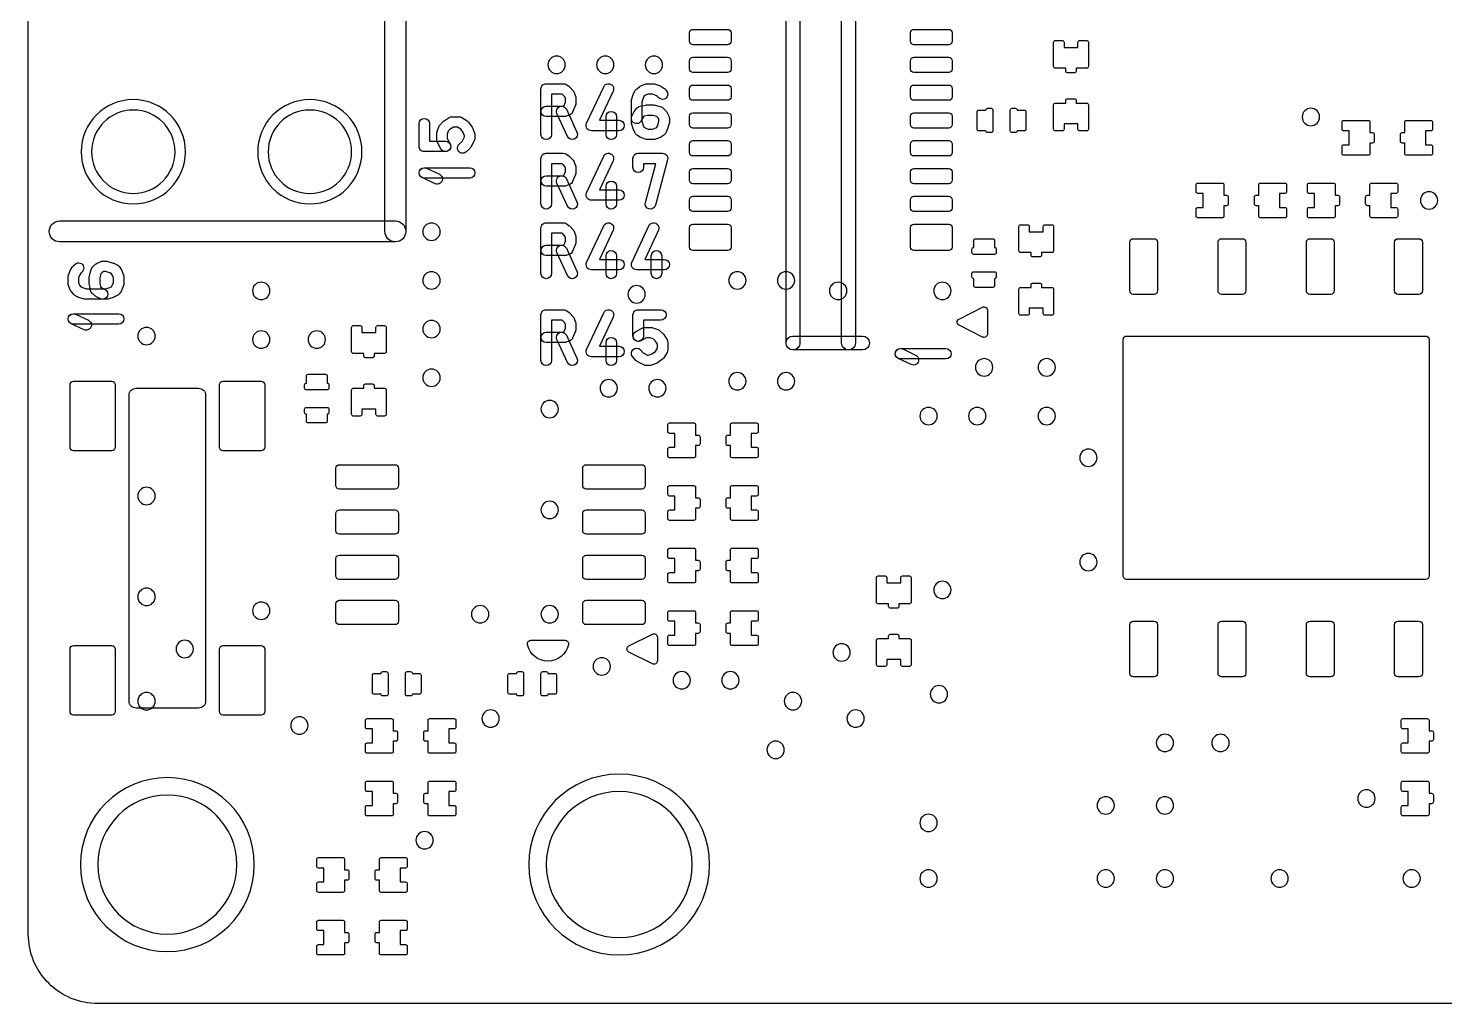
# Model space of a CAD drawing. Extents: x 0 to 45, y 0 to 50.
# Drawn here: x 0 to 20.38, y 0 to 14.03 of the extents above; entities that cross this region are included whole.
import ezdxf

# ---------------------------------------------------------------- set-up
doc = ezdxf.new("R2010")
doc.units = 0
for name, color, linetype in [('HOLE_1_6', 7, 'CONTINUOUS'), ('NC_Resist-A', 221, 'CONTINUOUS'), ('NC_Symbol-A', 140, 'CONTINUOUS'), ('OUTLINE', 7, 'CONTINUOUS')]:
    doc.layers.add(name, color=color, linetype=linetype)

msp = doc.modelspace()

# ---------------------------------------------------------------- linework, layer by layer
at = {"layer": 'HOLE_1_6'}
for points in [[(7.725, 13.5, 1), (7.475, 13.5, 1), (7.725, 13.5)], [(8.425, 13.5, 1), (8.175, 13.5, 1), (8.425, 13.5)], [(9.125, 13.5, 1), (8.875, 13.5, 1), (9.125, 13.5)], [(2.11, 12.25, 1), (0.91, 12.25, 1), (2.11, 12.25)], [(4.65, 12.25, 1), (3.45, 12.25, 1), (4.65, 12.25)], [(18.575, 12.75, 1), (18.325, 12.75, 1), (18.575, 12.75)], [(20.275, 11.55, 1), (20.025, 11.55, 1), (20.275, 11.55)], [(5.925, 11.1, 1), (5.675, 11.1, 1), (5.925, 11.1)], [(5.925, 10.4, 1), (5.675, 10.4, 1), (5.925, 10.4)], [(10.325, 10.4, 1), (10.075, 10.4, 1), (10.325, 10.4)], [(11.025, 10.4, 1), (10.775, 10.4, 1), (11.025, 10.4)], [(3.475, 10.25, 1), (3.225, 10.25, 1), (3.475, 10.25)], [(8.875, 10.2, 1), (8.625, 10.2, 1), (8.875, 10.2)], [(11.775, 10.25, 1), (11.525, 10.25, 1), (11.775, 10.25)], [(13.275, 10.25, 1), (13.025, 10.25, 1), (13.275, 10.25)], [(5.925, 9.7, 1), (5.675, 9.7, 1), (5.925, 9.7)], [(1.825, 9.6, 1), (1.575, 9.6, 1), (1.825, 9.6)], [(3.475, 9.55, 1), (3.225, 9.55, 1), (3.475, 9.55)], [(4.275, 9.55, 1), (4.025, 9.55, 1), (4.275, 9.55)], [(13.875, 9.15, 1), (13.625, 9.15, 1), (13.875, 9.15)], [(14.775, 9.15, 1), (14.525, 9.15, 1), (14.775, 9.15)], [(5.925, 9, 1), (5.675, 9, 1), (5.925, 9)], [(8.475, 8.85, 1), (8.225, 8.85, 1), (8.475, 8.85)], [(9.175, 8.85, 1), (8.925, 8.85, 1), (9.175, 8.85)], [(10.325, 8.95, 1), (10.075, 8.95, 1), (10.325, 8.95)], [(11.025, 8.95, 1), (10.775, 8.95, 1), (11.025, 8.95)], [(7.625, 8.55, 1), (7.375, 8.55, 1), (7.625, 8.55)], [(13.075, 8.45, 1), (12.825, 8.45, 1), (13.075, 8.45)], [(13.775, 8.45, 1), (13.525, 8.45, 1), (13.775, 8.45)], [(14.775, 8.45, 1), (14.525, 8.45, 1), (14.775, 8.45)], [(15.375, 7.85, 1), (15.125, 7.85, 1), (15.375, 7.85)], [(1.825, 7.3, 1), (1.575, 7.3, 1), (1.825, 7.3)], [(7.625, 7.1, 1), (7.375, 7.1, 1), (7.625, 7.1)], [(15.375, 6.35, 1), (15.125, 6.35, 1), (15.375, 6.35)], [(1.825, 5.85, 1), (1.575, 5.85, 1), (1.825, 5.85)], [(13.275, 5.95, 1), (13.025, 5.95, 1), (13.275, 5.95)], [(3.475, 5.65, 1), (3.225, 5.65, 1), (3.475, 5.65)], [(6.625, 5.6, 1), (6.375, 5.6, 1), (6.625, 5.6)], [(7.625, 5.6, 1), (7.375, 5.6, 1), (7.625, 5.6)], [(2.375, 5.1, 1), (2.125, 5.1, 1), (2.375, 5.1)], [(11.825, 5.05, 1), (11.575, 5.05, 1), (11.825, 5.05)], [(8.375, 4.85, 1), (8.125, 4.85, 1), (8.375, 4.85)], [(9.525, 4.65, 1), (9.275, 4.65, 1), (9.525, 4.65)], [(10.225, 4.65, 1), (9.975, 4.65, 1), (10.225, 4.65)], [(13.225, 4.45, 1), (12.975, 4.45, 1), (13.225, 4.45)], [(1.825, 4.35, 1), (1.575, 4.35, 1), (1.825, 4.35)], [(11.125, 4.35, 1), (10.875, 4.35, 1), (11.125, 4.35)], [(4.025, 4, 1), (3.775, 4, 1), (4.025, 4)], [(6.775, 4.1, 1), (6.525, 4.1, 1), (6.775, 4.1)], [(12.025, 4.1, 1), (11.775, 4.1, 1), (12.025, 4.1)], [(16.475, 3.75, 1), (16.225, 3.75, 1), (16.475, 3.75)], [(17.275, 3.75, 1), (17.025, 3.75, 1), (17.275, 3.75)], [(10.875, 3.65, 1), (10.625, 3.65, 1), (10.875, 3.65)], [(19.375, 2.95, 1), (19.125, 2.95, 1), (19.375, 2.95)], [(3, 2, 1), (1, 2, 1), (3, 2)], [(9.55, 2, 1), (7.45, 2, 1), (9.55, 2)], [(15.625, 2.85, 1), (15.375, 2.85, 1), (15.625, 2.85)], [(16.475, 2.85, 1), (16.225, 2.85, 1), (16.475, 2.85)], [(13.075, 2.6, 1), (12.825, 2.6, 1), (13.075, 2.6)], [(5.825, 2.35, 1), (5.575, 2.35, 1), (5.825, 2.35)], [(13.075, 1.8, 1), (12.825, 1.8, 1), (13.075, 1.8)], [(15.625, 1.8, 1), (15.375, 1.8, 1), (15.625, 1.8)], [(16.475, 1.8, 1), (16.225, 1.8, 1), (16.475, 1.8)], [(18.125, 1.8, 1), (17.875, 1.8, 1), (18.125, 1.8)], [(20.025, 1.8, 1), (19.775, 1.8, 1), (20.025, 1.8)]]:
    msp.add_lwpolyline(points, format="xyb", close=True, dxfattribs=at)
at = {"layer": 'NC_Resist-A'}
for points in [[(10.06, 14.01, -0.414214), (10.11, 13.96), (10.11, 13.84, -0.414214), (10.06, 13.79), (9.56, 13.79, -0.414214), (9.51, 13.84), (9.51, 13.96, -0.414214), (9.56, 14.01)], [(12.74, 13.79, -0.414214), (12.69, 13.84), (12.69, 13.96, -0.414214), (12.74, 14.01), (13.24, 14.01, -0.414214), (13.29, 13.96), (13.29, 13.84, -0.414214), (13.24, 13.79)], [(14.875, 13.85, -0.414214), (14.9, 13.825), (14.9, 13.75), (15.1, 13.75), (15.1, 13.825, -0.414214), (15.125, 13.85), (15.225, 13.85, -0.414214), (15.25, 13.825), (15.25, 13.475, -0.414214), (15.225, 13.45), (15.075, 13.45), (15.075, 13.4125, -0.414214), (15.05, 13.3875), (14.95, 13.3875, -0.414214), (14.925, 13.4125), (14.925, 13.45), (14.775, 13.45, -0.414214), (14.75, 13.475), (14.75, 13.825, -0.414214), (14.775, 13.85)], [(10.06, 13.61, -0.414214), (10.11, 13.56), (10.11, 13.44, -0.414214), (10.06, 13.39), (9.56, 13.39, -0.414214), (9.51, 13.44), (9.51, 13.56, -0.414214), (9.56, 13.61)], [(12.74, 13.39, -0.414214), (12.69, 13.44), (12.69, 13.56, -0.414214), (12.74, 13.61), (13.24, 13.61, -0.414214), (13.29, 13.56), (13.29, 13.44, -0.414214), (13.24, 13.39)], [(10.06, 13.21, -0.414214), (10.11, 13.16), (10.11, 13.04, -0.414214), (10.06, 12.99), (9.56, 12.99, -0.414214), (9.51, 13.04), (9.51, 13.16, -0.414214), (9.56, 13.21)], [(12.74, 12.99, -0.414214), (12.69, 13.04), (12.69, 13.16, -0.414214), (12.74, 13.21), (13.24, 13.21, -0.414214), (13.29, 13.16), (13.29, 13.04, -0.414214), (13.24, 12.99)], [(2.26, 12.25, 1), (0.76, 12.25, 1), (2.26, 12.25)], [(4.8, 12.25, 1), (3.3, 12.25, 1), (4.8, 12.25)], [(13.875, 12.55, -0.414214), (13.85, 12.525), (13.8, 12.525, -0.414214), (13.775, 12.55), (13.775, 12.55), (13.675, 12.55, -0.414214), (13.65, 12.575), (13.65, 12.825, -0.414214), (13.675, 12.85), (13.775, 12.85), (13.775, 12.85, -0.414214), (13.8, 12.875), (13.85, 12.875, -0.414214), (13.875, 12.85)], [(14.125, 12.85, -0.414214), (14.15, 12.875), (14.2, 12.875, -0.414214), (14.225, 12.85), (14.225, 12.85), (14.325, 12.85, -0.414214), (14.35, 12.825), (14.35, 12.575, -0.414214), (14.325, 12.55), (14.225, 12.55), (14.225, 12.55, -0.414214), (14.2, 12.525), (14.15, 12.525, -0.414214), (14.125, 12.55)], [(15.125, 12.55, -0.414214), (15.1, 12.575), (15.1, 12.65), (14.9, 12.65), (14.9, 12.575, -0.414214), (14.875, 12.55), (14.775, 12.55, -0.414214), (14.75, 12.575), (14.75, 12.925, -0.414214), (14.775, 12.95), (14.925, 12.95), (14.925, 12.9875, -0.414214), (14.95, 13.0125), (15.05, 13.0125, -0.414214), (15.075, 12.9875), (15.075, 12.95), (15.225, 12.95, -0.414214), (15.25, 12.925), (15.25, 12.575, -0.414214), (15.225, 12.55)], [(10.06, 12.81, -0.414214), (10.11, 12.76), (10.11, 12.64, -0.414214), (10.06, 12.59), (9.56, 12.59, -0.414214), (9.51, 12.64), (9.51, 12.76, -0.414214), (9.56, 12.81)], [(12.74, 12.59, -0.414214), (12.69, 12.64), (12.69, 12.76, -0.414214), (12.74, 12.81), (13.24, 12.81, -0.414214), (13.29, 12.76), (13.29, 12.64, -0.414214), (13.24, 12.59)], [(18.9, 12.325, -0.414214), (18.925, 12.35), (19, 12.35), (19, 12.55), (18.925, 12.55, -0.414214), (18.9, 12.575), (18.9, 12.675, -0.414214), (18.925, 12.7), (19.275, 12.7, -0.414214), (19.3, 12.675), (19.3, 12.525), (19.3375, 12.525, -0.414214), (19.3625, 12.5), (19.3625, 12.4, -0.414214), (19.3375, 12.375), (19.3, 12.375), (19.3, 12.225, -0.414214), (19.275, 12.2), (18.925, 12.2, -0.414214), (18.9, 12.225)], [(20.2, 12.575, -0.414214), (20.175, 12.55), (20.1, 12.55), (20.1, 12.35), (20.175, 12.35, -0.414214), (20.2, 12.325), (20.2, 12.225, -0.414214), (20.175, 12.2), (19.825, 12.2, -0.414214), (19.8, 12.225), (19.8, 12.375), (19.7625, 12.375, -0.414214), (19.7375, 12.4), (19.7375, 12.5, -0.414214), (19.7625, 12.525), (19.8, 12.525), (19.8, 12.675, -0.414214), (19.825, 12.7), (20.175, 12.7, -0.414214), (20.2, 12.675)], [(10.06, 12.41, -0.414214), (10.11, 12.36), (10.11, 12.24, -0.414214), (10.06, 12.19), (9.56, 12.19, -0.414214), (9.51, 12.24), (9.51, 12.36, -0.414214), (9.56, 12.41)], [(12.74, 12.19, -0.414214), (12.69, 12.24), (12.69, 12.36, -0.414214), (12.74, 12.41), (13.24, 12.41, -0.414214), (13.29, 12.36), (13.29, 12.24, -0.414214), (13.24, 12.19)], [(10.06, 12.01, -0.414214), (10.11, 11.96), (10.11, 11.84, -0.414214), (10.06, 11.79), (9.56, 11.79, -0.414214), (9.51, 11.84), (9.51, 11.96, -0.414214), (9.56, 12.01)], [(12.74, 11.79, -0.414214), (12.69, 11.84), (12.69, 11.96, -0.414214), (12.74, 12.01), (13.24, 12.01, -0.414214), (13.29, 11.96), (13.29, 11.84, -0.414214), (13.24, 11.79)], [(16.8, 11.425, -0.414214), (16.825, 11.45), (16.9, 11.45), (16.9, 11.65), (16.825, 11.65, -0.414214), (16.8, 11.675), (16.8, 11.775, -0.414214), (16.825, 11.8), (17.175, 11.8, -0.414214), (17.2, 11.775), (17.2, 11.625), (17.2375, 11.625, -0.414214), (17.2625, 11.6), (17.2625, 11.5, -0.414214), (17.2375, 11.475), (17.2, 11.475), (17.2, 11.325, -0.414214), (17.175, 11.3), (16.825, 11.3, -0.414214), (16.8, 11.325)], [(18.1, 11.675, -0.414214), (18.075, 11.65), (18, 11.65), (18, 11.45), (18.075, 11.45, -0.414214), (18.1, 11.425), (18.1, 11.325, -0.414214), (18.075, 11.3), (17.725, 11.3, -0.414214), (17.7, 11.325), (17.7, 11.475), (17.6625, 11.475, -0.414214), (17.6375, 11.5), (17.6375, 11.6, -0.414214), (17.6625, 11.625), (17.7, 11.625), (17.7, 11.775, -0.414214), (17.725, 11.8), (18.075, 11.8, -0.414214), (18.1, 11.775)], [(18.4, 11.425, -0.414214), (18.425, 11.45), (18.5, 11.45), (18.5, 11.65), (18.425, 11.65, -0.414214), (18.4, 11.675), (18.4, 11.775, -0.414214), (18.425, 11.8), (18.775, 11.8, -0.414214), (18.8, 11.775), (18.8, 11.625), (18.8375, 11.625, -0.414214), (18.8625, 11.6), (18.8625, 11.5, -0.414214), (18.8375, 11.475), (18.8, 11.475), (18.8, 11.325, -0.414214), (18.775, 11.3), (18.425, 11.3, -0.414214), (18.4, 11.325)], [(19.7, 11.675, -0.414214), (19.675, 11.65), (19.6, 11.65), (19.6, 11.45), (19.675, 11.45, -0.414214), (19.7, 11.425), (19.7, 11.325, -0.414214), (19.675, 11.3), (19.325, 11.3, -0.414214), (19.3, 11.325), (19.3, 11.475), (19.2625, 11.475, -0.414214), (19.2375, 11.5), (19.2375, 11.6, -0.414214), (19.2625, 11.625), (19.3, 11.625), (19.3, 11.775, -0.414214), (19.325, 11.8), (19.675, 11.8, -0.414214), (19.7, 11.775)], [(10.06, 11.61, -0.414214), (10.11, 11.56), (10.11, 11.44, -0.414214), (10.06, 11.39), (9.56, 11.39, -0.414214), (9.51, 11.44), (9.51, 11.56, -0.414214), (9.56, 11.61)], [(12.74, 11.39, -0.414214), (12.69, 11.44), (12.69, 11.56, -0.414214), (12.74, 11.61), (13.24, 11.61, -0.414214), (13.29, 11.56), (13.29, 11.44, -0.414214), (13.24, 11.39)], [(10.06, 11.21, -0.414214), (10.11, 11.16), (10.11, 10.88, -0.414214), (10.06, 10.83), (9.56, 10.83, -0.414214), (9.51, 10.88), (9.51, 11.16, -0.414214), (9.56, 11.21)], [(12.74, 10.83, -0.414214), (12.69, 10.88), (12.69, 11.16, -0.414214), (12.74, 11.21), (13.24, 11.21, -0.414214), (13.29, 11.16), (13.29, 10.88, -0.414214), (13.24, 10.83)], [(14.375, 11.2, -0.414214), (14.4, 11.175), (14.4, 11.1), (14.6, 11.1), (14.6, 11.175, -0.414214), (14.625, 11.2), (14.725, 11.2, -0.414214), (14.75, 11.175), (14.75, 10.825, -0.414214), (14.725, 10.8), (14.575, 10.8), (14.575, 10.7625, -0.414214), (14.55, 10.7375), (14.45, 10.7375, -0.414214), (14.425, 10.7625), (14.425, 10.8), (14.275, 10.8, -0.414214), (14.25, 10.825), (14.25, 11.175, -0.414214), (14.275, 11.2)], [(13.6, 10.775, -0.414214), (13.575, 10.8), (13.575, 10.85, -0.414214), (13.6, 10.875), (13.6, 10.875), (13.6, 10.975, -0.414214), (13.625, 11), (13.875, 11, -0.414214), (13.9, 10.975), (13.9, 10.875), (13.9, 10.875, -0.414214), (13.925, 10.85), (13.925, 10.8, -0.414214), (13.9, 10.775)], [(16.245, 10.25, -0.414214), (16.195, 10.2), (15.895, 10.2, -0.414214), (15.845, 10.25), (15.845, 10.95, -0.414214), (15.895, 11), (16.195, 11, -0.414214), (16.245, 10.95)], [(17.515, 10.25, -0.414214), (17.465, 10.2), (17.165, 10.2, -0.414214), (17.115, 10.25), (17.115, 10.95, -0.414214), (17.165, 11), (17.465, 11, -0.414214), (17.515, 10.95)], [(18.785, 10.25, -0.414214), (18.735, 10.2), (18.435, 10.2, -0.414214), (18.385, 10.25), (18.385, 10.95, -0.414214), (18.435, 11), (18.735, 11, -0.414214), (18.785, 10.95)], [(20.055, 10.25, -0.414214), (20.005, 10.2), (19.705, 10.2, -0.414214), (19.655, 10.25), (19.655, 10.95, -0.414214), (19.705, 11), (20.005, 11, -0.414214), (20.055, 10.95)], [(13.9, 10.525, -0.414214), (13.925, 10.5), (13.925, 10.45, -0.414214), (13.9, 10.425), (13.9, 10.425), (13.9, 10.325, -0.414214), (13.875, 10.3), (13.625, 10.3, -0.414214), (13.6, 10.325), (13.6, 10.425), (13.6, 10.425, -0.414214), (13.575, 10.45), (13.575, 10.5, -0.414214), (13.6, 10.525)], [(14.625, 9.9, -0.414214), (14.6, 9.925), (14.6, 10), (14.4, 10), (14.4, 9.925, -0.414214), (14.375, 9.9), (14.275, 9.9, -0.414214), (14.25, 9.925), (14.25, 10.275, -0.414214), (14.275, 10.3), (14.425, 10.3), (14.425, 10.3375, -0.414214), (14.45, 10.3625), (14.55, 10.3625, -0.414214), (14.575, 10.3375), (14.575, 10.3), (14.725, 10.3, -0.414214), (14.75, 10.275), (14.75, 9.925, -0.414214), (14.725, 9.9)], [(4.775, 9.75, -0.414214), (4.8, 9.725), (4.8, 9.65), (5, 9.65), (5, 9.725, -0.414214), (5.025, 9.75), (5.125, 9.75, -0.414214), (5.15, 9.725), (5.15, 9.375, -0.414214), (5.125, 9.35), (4.975, 9.35), (4.975, 9.3125, -0.414214), (4.95, 9.2875), (4.85, 9.2875, -0.414214), (4.825, 9.3125), (4.825, 9.35), (4.675, 9.35, -0.414214), (4.65, 9.375), (4.65, 9.725, -0.414214), (4.675, 9.75)], [(20.1, 9.6, -0.414214), (20.15, 9.55), (20.15, 6.15, -0.414214), (20.1, 6.1), (15.8, 6.1, -0.414214), (15.75, 6.15), (15.75, 9.55, -0.414214), (15.8, 9.6)], [(4, 8.825, -0.414214), (3.975, 8.85), (3.975, 8.9, -0.414214), (4, 8.925), (4, 8.925), (4, 9.025, -0.414214), (4.025, 9.05), (4.275, 9.05, -0.414214), (4.3, 9.025), (4.3, 8.925), (4.3, 8.925, -0.414214), (4.325, 8.9), (4.325, 8.85, -0.414214), (4.3, 8.825)], [(0.6, 8.9, -0.414214), (0.65, 8.95), (1.2, 8.95, -0.414214), (1.25, 8.9), (1.25, 8, -0.414214), (1.2, 7.95), (0.65, 7.95, -0.414214), (0.6, 8)], [(2.75, 8.9, -0.414214), (2.8, 8.95), (3.35, 8.95, -0.414214), (3.4, 8.9), (3.4, 8, -0.414214), (3.35, 7.95), (2.8, 7.95, -0.414214), (2.75, 8)], [(5.025, 8.45, -0.414214), (5, 8.475), (5, 8.55), (4.8, 8.55), (4.8, 8.475, -0.414214), (4.775, 8.45), (4.675, 8.45, -0.414214), (4.65, 8.475), (4.65, 8.825, -0.414214), (4.675, 8.85), (4.825, 8.85), (4.825, 8.8875, -0.414214), (4.85, 8.9125), (4.95, 8.9125, -0.414214), (4.975, 8.8875), (4.975, 8.85), (5.125, 8.85, -0.414214), (5.15, 8.825), (5.15, 8.475, -0.414214), (5.125, 8.45)], [(4.3, 8.575, -0.414214), (4.325, 8.55), (4.325, 8.5, -0.414214), (4.3, 8.475), (4.3, 8.475), (4.3, 8.375, -0.414214), (4.275, 8.35), (4.025, 8.35, -0.414214), (4, 8.375), (4, 8.475), (4, 8.475, -0.414214), (3.975, 8.5), (3.975, 8.55, -0.414214), (4, 8.575)], [(9.2, 7.975, -0.414214), (9.225, 8), (9.3, 8), (9.3, 8.2), (9.225, 8.2, -0.414214), (9.2, 8.225), (9.2, 8.325, -0.414214), (9.225, 8.35), (9.575, 8.35, -0.414214), (9.6, 8.325), (9.6, 8.175), (9.6375, 8.175, -0.414214), (9.6625, 8.15), (9.6625, 8.05, -0.414214), (9.6375, 8.025), (9.6, 8.025), (9.6, 7.875, -0.414214), (9.575, 7.85), (9.225, 7.85, -0.414214), (9.2, 7.875)], [(10.5, 8.225, -0.414214), (10.475, 8.2), (10.4, 8.2), (10.4, 8), (10.475, 8, -0.414214), (10.5, 7.975), (10.5, 7.875, -0.414214), (10.475, 7.85), (10.125, 7.85, -0.414214), (10.1, 7.875), (10.1, 8.025), (10.0625, 8.025, -0.414214), (10.0375, 8.05), (10.0375, 8.15, -0.414214), (10.0625, 8.175), (10.1, 8.175), (10.1, 8.325, -0.414214), (10.125, 8.35), (10.475, 8.35, -0.414214), (10.5, 8.325)], [(4.475, 7.4, -0.414214), (4.425, 7.45), (4.425, 7.7, -0.414214), (4.475, 7.75), (5.275, 7.75, -0.414214), (5.325, 7.7), (5.325, 7.45, -0.414214), (5.275, 7.4)], [(8.025, 7.4, -0.414214), (7.975, 7.45), (7.975, 7.7, -0.414214), (8.025, 7.75), (8.825, 7.75, -0.414214), (8.875, 7.7), (8.875, 7.45, -0.414214), (8.825, 7.4)], [(9.2, 7.075, -0.414214), (9.225, 7.1), (9.3, 7.1), (9.3, 7.3), (9.225, 7.3, -0.414214), (9.2, 7.325), (9.2, 7.425, -0.414214), (9.225, 7.45), (9.575, 7.45, -0.414214), (9.6, 7.425), (9.6, 7.275), (9.6375, 7.275, -0.414214), (9.6625, 7.25), (9.6625, 7.15, -0.414214), (9.6375, 7.125), (9.6, 7.125), (9.6, 6.975, -0.414214), (9.575, 6.95), (9.225, 6.95, -0.414214), (9.2, 6.975)], [(10.5, 7.325, -0.414214), (10.475, 7.3), (10.4, 7.3), (10.4, 7.1), (10.475, 7.1, -0.414214), (10.5, 7.075), (10.5, 6.975, -0.414214), (10.475, 6.95), (10.125, 6.95, -0.414214), (10.1, 6.975), (10.1, 7.125), (10.0625, 7.125, -0.414214), (10.0375, 7.15), (10.0375, 7.25, -0.414214), (10.0625, 7.275), (10.1, 7.275), (10.1, 7.425, -0.414214), (10.125, 7.45), (10.475, 7.45, -0.414214), (10.5, 7.425)], [(4.475, 6.75, -0.414214), (4.425, 6.8), (4.425, 7.05, -0.414214), (4.475, 7.1), (5.275, 7.1, -0.414214), (5.325, 7.05), (5.325, 6.8, -0.414214), (5.275, 6.75)], [(8.025, 6.75, -0.414214), (7.975, 6.8), (7.975, 7.05, -0.414214), (8.025, 7.1), (8.825, 7.1, -0.414214), (8.875, 7.05), (8.875, 6.8, -0.414214), (8.825, 6.75)], [(9.2, 6.175, -0.414214), (9.225, 6.2), (9.3, 6.2), (9.3, 6.4), (9.225, 6.4, -0.414214), (9.2, 6.425), (9.2, 6.525, -0.414214), (9.225, 6.55), (9.575, 6.55, -0.414214), (9.6, 6.525), (9.6, 6.375), (9.6375, 6.375, -0.414214), (9.6625, 6.35), (9.6625, 6.25, -0.414214), (9.6375, 6.225), (9.6, 6.225), (9.6, 6.075, -0.414214), (9.575, 6.05), (9.225, 6.05, -0.414214), (9.2, 6.075)], [(10.5, 6.425, -0.414214), (10.475, 6.4), (10.4, 6.4), (10.4, 6.2), (10.475, 6.2, -0.414214), (10.5, 6.175), (10.5, 6.075, -0.414214), (10.475, 6.05), (10.125, 6.05, -0.414214), (10.1, 6.075), (10.1, 6.225), (10.0625, 6.225, -0.414214), (10.0375, 6.25), (10.0375, 6.35, -0.414214), (10.0625, 6.375), (10.1, 6.375), (10.1, 6.525, -0.414214), (10.125, 6.55), (10.475, 6.55, -0.414214), (10.5, 6.525)], [(4.475, 6.1, -0.414214), (4.425, 6.15), (4.425, 6.4, -0.414214), (4.475, 6.45), (5.275, 6.45, -0.414214), (5.325, 6.4), (5.325, 6.15, -0.414214), (5.275, 6.1)], [(8.025, 6.1, -0.414214), (7.975, 6.15), (7.975, 6.4, -0.414214), (8.025, 6.45), (8.825, 6.45, -0.414214), (8.875, 6.4), (8.875, 6.15, -0.414214), (8.825, 6.1)], [(12.325, 6.15, -0.414214), (12.35, 6.125), (12.35, 6.05), (12.55, 6.05), (12.55, 6.125, -0.414214), (12.575, 6.15), (12.675, 6.15, -0.414214), (12.7, 6.125), (12.7, 5.775, -0.414214), (12.675, 5.75), (12.525, 5.75), (12.525, 5.7125, -0.414214), (12.5, 5.6875), (12.4, 5.6875, -0.414214), (12.375, 5.7125), (12.375, 5.75), (12.225, 5.75, -0.414214), (12.2, 5.775), (12.2, 6.125, -0.414214), (12.225, 6.15)], [(5.275, 5.8, -0.414214), (5.325, 5.75), (5.325, 5.5, -0.414214), (5.275, 5.45), (4.475, 5.45, -0.414214), (4.425, 5.5), (4.425, 5.75, -0.414214), (4.475, 5.8)], [(8.825, 5.8, -0.414214), (8.875, 5.75), (8.875, 5.5, -0.414214), (8.825, 5.45), (8.025, 5.45, -0.414214), (7.975, 5.5), (7.975, 5.75, -0.414214), (8.025, 5.8)], [(9.2, 5.275, -0.414214), (9.225, 5.3), (9.3, 5.3), (9.3, 5.5), (9.225, 5.5, -0.414214), (9.2, 5.525), (9.2, 5.625, -0.414214), (9.225, 5.65), (9.575, 5.65, -0.414214), (9.6, 5.625), (9.6, 5.475), (9.6375, 5.475, -0.414214), (9.6625, 5.45), (9.6625, 5.35, -0.414214), (9.6375, 5.325), (9.6, 5.325), (9.6, 5.175, -0.414214), (9.575, 5.15), (9.225, 5.15, -0.414214), (9.2, 5.175)], [(10.5, 5.525, -0.414214), (10.475, 5.5), (10.4, 5.5), (10.4, 5.3), (10.475, 5.3, -0.414214), (10.5, 5.275), (10.5, 5.175, -0.414214), (10.475, 5.15), (10.125, 5.15, -0.414214), (10.1, 5.175), (10.1, 5.325), (10.0625, 5.325, -0.414214), (10.0375, 5.35), (10.0375, 5.45, -0.414214), (10.0625, 5.475), (10.1, 5.475), (10.1, 5.625, -0.414214), (10.125, 5.65), (10.475, 5.65, -0.414214), (10.5, 5.625)], [(12.575, 4.85, -0.414214), (12.55, 4.875), (12.55, 4.95), (12.35, 4.95), (12.35, 4.875, -0.414214), (12.325, 4.85), (12.225, 4.85, -0.414214), (12.2, 4.875), (12.2, 5.225, -0.414214), (12.225, 5.25), (12.375, 5.25), (12.375, 5.2875, -0.414214), (12.4, 5.3125), (12.5, 5.3125, -0.414214), (12.525, 5.2875), (12.525, 5.25), (12.675, 5.25, -0.414214), (12.7, 5.225), (12.7, 4.875, -0.414214), (12.675, 4.85)], [(16.245, 4.75, -0.414214), (16.195, 4.7), (15.895, 4.7, -0.414214), (15.845, 4.75), (15.845, 5.45, -0.414214), (15.895, 5.5), (16.195, 5.5, -0.414214), (16.245, 5.45)], [(17.515, 4.75, -0.414214), (17.465, 4.7), (17.165, 4.7, -0.414214), (17.115, 4.75), (17.115, 5.45, -0.414214), (17.165, 5.5), (17.465, 5.5, -0.414214), (17.515, 5.45)], [(18.785, 4.75, -0.414214), (18.735, 4.7), (18.435, 4.7, -0.414214), (18.385, 4.75), (18.385, 5.45, -0.414214), (18.435, 5.5), (18.735, 5.5, -0.414214), (18.785, 5.45)], [(20.055, 4.75, -0.414214), (20.005, 4.7), (19.705, 4.7, -0.414214), (19.655, 4.75), (19.655, 5.45, -0.414214), (19.705, 5.5), (20.005, 5.5, -0.414214), (20.055, 5.45)], [(1.25, 4.2, -0.414214), (1.2, 4.15), (0.65, 4.15, -0.414214), (0.6, 4.2), (0.6, 5.1, -0.414214), (0.65, 5.15), (1.2, 5.15, -0.414214), (1.25, 5.1)], [(3.4, 4.2, -0.414214), (3.35, 4.15), (2.8, 4.15, -0.414214), (2.75, 4.2), (2.75, 5.1, -0.414214), (2.8, 5.15), (3.35, 5.15, -0.414214), (3.4, 5.1)], [(5.175, 4.45, -0.414214), (5.15, 4.425), (5.1, 4.425, -0.414214), (5.075, 4.45), (5.075, 4.45), (4.975, 4.45, -0.414214), (4.95, 4.475), (4.95, 4.725, -0.414214), (4.975, 4.75), (5.075, 4.75), (5.075, 4.75, -0.414214), (5.1, 4.775), (5.15, 4.775, -0.414214), (5.175, 4.75)], [(5.425, 4.75, -0.414214), (5.45, 4.775), (5.5, 4.775, -0.414214), (5.525, 4.75), (5.525, 4.75), (5.625, 4.75, -0.414214), (5.65, 4.725), (5.65, 4.475, -0.414214), (5.625, 4.45), (5.525, 4.45), (5.525, 4.45, -0.414214), (5.5, 4.425), (5.45, 4.425, -0.414214), (5.425, 4.45)], [(7.125, 4.45, -0.414214), (7.1, 4.425), (7.05, 4.425, -0.414214), (7.025, 4.45), (7.025, 4.45), (6.925, 4.45, -0.414214), (6.9, 4.475), (6.9, 4.725, -0.414214), (6.925, 4.75), (7.025, 4.75), (7.025, 4.75, -0.414214), (7.05, 4.775), (7.1, 4.775, -0.414214), (7.125, 4.75)], [(7.375, 4.75, -0.414214), (7.4, 4.775), (7.45, 4.775, -0.414214), (7.475, 4.75), (7.475, 4.75), (7.575, 4.75, -0.414214), (7.6, 4.725), (7.6, 4.475, -0.414214), (7.575, 4.45), (7.475, 4.45), (7.475, 4.45, -0.414214), (7.45, 4.425), (7.4, 4.425, -0.414214), (7.375, 4.45)], [(4.85, 3.725, -0.414214), (4.875, 3.75), (4.95, 3.75), (4.95, 3.95), (4.875, 3.95, -0.414214), (4.85, 3.975), (4.85, 4.075, -0.414214), (4.875, 4.1), (5.225, 4.1, -0.414214), (5.25, 4.075), (5.25, 3.925), (5.2875, 3.925, -0.414214), (5.3125, 3.9), (5.3125, 3.8, -0.414214), (5.2875, 3.775), (5.25, 3.775), (5.25, 3.625, -0.414214), (5.225, 3.6), (4.875, 3.6, -0.414214), (4.85, 3.625)], [(6.15, 3.975, -0.414214), (6.125, 3.95), (6.05, 3.95), (6.05, 3.75), (6.125, 3.75, -0.414214), (6.15, 3.725), (6.15, 3.625, -0.414214), (6.125, 3.6), (5.775, 3.6, -0.414214), (5.75, 3.625), (5.75, 3.775), (5.7125, 3.775, -0.414214), (5.6875, 3.8), (5.6875, 3.9, -0.414214), (5.7125, 3.925), (5.75, 3.925), (5.75, 4.075, -0.414214), (5.775, 4.1), (6.125, 4.1, -0.414214), (6.15, 4.075)], [(19.75, 3.725, -0.414214), (19.775, 3.75), (19.85, 3.75), (19.85, 3.95), (19.775, 3.95, -0.414214), (19.75, 3.975), (19.75, 4.075, -0.414214), (19.775, 4.1), (20.125, 4.1, -0.414214), (20.15, 4.075), (20.15, 3.925), (20.1875, 3.925, -0.414214), (20.2125, 3.9), (20.2125, 3.8, -0.414214), (20.1875, 3.775), (20.15, 3.775), (20.15, 3.625, -0.414214), (20.125, 3.6), (19.775, 3.6, -0.414214), (19.75, 3.625)], [(8.5, 0.7, 1), (8.5, 3.3, 1), (8.5, 0.7)], [(2, 0.75, 1), (2, 3.25, 1), (2, 0.75)], [(4.85, 2.825, -0.414214), (4.875, 2.85), (4.95, 2.85), (4.95, 3.05), (4.875, 3.05, -0.414214), (4.85, 3.075), (4.85, 3.175, -0.414214), (4.875, 3.2), (5.225, 3.2, -0.414214), (5.25, 3.175), (5.25, 3.025), (5.2875, 3.025, -0.414214), (5.3125, 3), (5.3125, 2.9, -0.414214), (5.2875, 2.875), (5.25, 2.875), (5.25, 2.725, -0.414214), (5.225, 2.7), (4.875, 2.7, -0.414214), (4.85, 2.725)], [(6.15, 3.075, -0.414214), (6.125, 3.05), (6.05, 3.05), (6.05, 2.85), (6.125, 2.85, -0.414214), (6.15, 2.825), (6.15, 2.725, -0.414214), (6.125, 2.7), (5.775, 2.7, -0.414214), (5.75, 2.725), (5.75, 2.875), (5.7125, 2.875, -0.414214), (5.6875, 2.9), (5.6875, 3, -0.414214), (5.7125, 3.025), (5.75, 3.025), (5.75, 3.175, -0.414214), (5.775, 3.2), (6.125, 3.2, -0.414214), (6.15, 3.175)], [(19.75, 2.825, -0.414214), (19.775, 2.85), (19.85, 2.85), (19.85, 3.05), (19.775, 3.05, -0.414214), (19.75, 3.075), (19.75, 3.175, -0.414214), (19.775, 3.2), (20.125, 3.2, -0.414214), (20.15, 3.175), (20.15, 3.025), (20.1875, 3.025, -0.414214), (20.2125, 3), (20.2125, 2.9, -0.414214), (20.1875, 2.875), (20.15, 2.875), (20.15, 2.725, -0.414214), (20.125, 2.7), (19.775, 2.7, -0.414214), (19.75, 2.725)], [(4.15, 1.725, -0.414214), (4.175, 1.75), (4.25, 1.75), (4.25, 1.95), (4.175, 1.95, -0.414214), (4.15, 1.975), (4.15, 2.075, -0.414214), (4.175, 2.1), (4.525, 2.1, -0.414214), (4.55, 2.075), (4.55, 1.925), (4.5875, 1.925, -0.414214), (4.6125, 1.9), (4.6125, 1.8, -0.414214), (4.5875, 1.775), (4.55, 1.775), (4.55, 1.625, -0.414214), (4.525, 1.6), (4.175, 1.6, -0.414214), (4.15, 1.625)], [(5.45, 1.975, -0.414214), (5.425, 1.95), (5.35, 1.95), (5.35, 1.75), (5.425, 1.75, -0.414214), (5.45, 1.725), (5.45, 1.625, -0.414214), (5.425, 1.6), (5.075, 1.6, -0.414214), (5.05, 1.625), (5.05, 1.775), (5.0125, 1.775, -0.414214), (4.9875, 1.8), (4.9875, 1.9, -0.414214), (5.0125, 1.925), (5.05, 1.925), (5.05, 2.075, -0.414214), (5.075, 2.1), (5.425, 2.1, -0.414214), (5.45, 2.075)], [(4.15, 0.825, -0.414214), (4.175, 0.85), (4.25, 0.85), (4.25, 1.05), (4.175, 1.05, -0.414214), (4.15, 1.075), (4.15, 1.175, -0.414214), (4.175, 1.2), (4.525, 1.2, -0.414214), (4.55, 1.175), (4.55, 1.025), (4.5875, 1.025, -0.414214), (4.6125, 1), (4.6125, 0.9, -0.414214), (4.5875, 0.875), (4.55, 0.875), (4.55, 0.725, -0.414214), (4.525, 0.7), (4.175, 0.7, -0.414214), (4.15, 0.725)], [(5.45, 1.075, -0.414214), (5.425, 1.05), (5.35, 1.05), (5.35, 0.85), (5.425, 0.85, -0.414214), (5.45, 0.825), (5.45, 0.725, -0.414214), (5.425, 0.7), (5.075, 0.7, -0.414214), (5.05, 0.725), (5.05, 0.875), (5.0125, 0.875, -0.414214), (4.9875, 0.9), (4.9875, 1, -0.414214), (5.0125, 1.025), (5.05, 1.025), (5.05, 1.175, -0.414214), (5.075, 1.2), (5.425, 1.2, -0.414214), (5.45, 1.175)]]:
    msp.add_lwpolyline(points, format="xyb", close=True, dxfattribs=at)
at = {"layer": 'NC_Symbol-A'}
for points in [[(11.1, 9.5, -1), (10.9, 9.5), (10.9, 32.3, -1), (11.1, 32.3)], [(11.7, 32.3, -1), (11.9, 32.3), (11.9, 9.5, -1), (11.7, 9.5)], [(5.13, 31.175, -1), (5.43, 31.175), (5.43, 11.105, -1), (5.13, 11.105)], [(7.525, 12.5, -1), (7.375, 12.5), (7.375, 13.15377, -0.414214), (7.45, 13.22877), (7.69545, 13.22877, -0.140123), (7.73509, 13.21744), (7.776, 13.19197, -0.06792), (7.79161, 13.17902), (7.83837, 13.12808, -0.103163), (7.85404, 13.10177), (7.87157, 13.05083, -0.083065), (7.87565, 13.02642), (7.87565, 12.95, -0.095726), (7.87025, 12.92206), (7.82934, 12.82017, -0.213313), (7.78534, 12.77762), (7.73859, 12.76064, -0.087308), (7.71299, 12.75613), (7.45, 12.75613, -1), (7.45, 12.90613), (7.69979, 12.90613), (7.70263, 12.90716), (7.72565, 12.96449), (7.72565, 13.01388), (7.71729, 13.03816), (7.68803, 13.07004), (7.67401, 13.07877), (7.525, 13.07877)], [(8.27748, 13.18546, -1), (8.41342, 13.12208), (8.21772, 12.70236), (8.4974, 12.70236, -1), (8.4974, 12.55236), (8.1, 12.55236, -0.548562), (8.03203, 12.65905)], [(9.17928, 13.12808, -1), (9.06878, 13.02664), (9.05232, 13.04457), (9.02584, 13.06106), (8.98113, 13.07877), (8.91627, 13.07877), (8.87638, 13.06297), (8.85559, 13.04571), (8.84283, 13.02252), (8.825, 12.96425), (8.825, 12.68952), (8.84364, 12.62861), (8.85552, 12.6027), (8.87156, 12.59271), (8.91627, 12.575), (8.98113, 12.575), (9.02584, 12.59271), (9.04188, 12.6027), (9.05377, 12.62862), (9.0724, 12.68951), (9.0724, 12.71287), (9.06118, 12.73733), (9.04299, 12.7562), (8.98478, 12.77311), (8.90915, 12.77311), (8.85555, 12.76273), (8.83767, 12.74047), (8.81816, 12.69796, -1), (8.68184, 12.76054), (8.70522, 12.81148, -0.061629), (8.7149, 12.82715), (8.75581, 12.87809, -0.177561), (8.80003, 12.90476), (8.88769, 12.92174, -0.047862), (8.90195, 12.92311), (8.99545, 12.92311, -0.07079), (9.01637, 12.92013), (9.10404, 12.89466, -0.131031), (9.13712, 12.87468), (9.17803, 12.83223, -0.084408), (9.1922, 12.81146), (9.21557, 12.76052, -0.107934), (9.2224, 12.72925), (9.2224, 12.6783, -0.074355), (9.21912, 12.65636), (9.19575, 12.57995, -0.033343), (9.1922, 12.57061), (9.16882, 12.51966, -0.146986), (9.14029, 12.48727), (9.09938, 12.4618, -0.044961), (9.08736, 12.45574), (9.02307, 12.43027, -0.094566), (8.99545, 12.425), (8.90195, 12.425, -0.094566), (8.87433, 12.43027), (8.81004, 12.45574, -0.044961), (8.79802, 12.4618), (8.75711, 12.48727, -0.147013), (8.72858, 12.51967), (8.70521, 12.57062, -0.033312), (8.70166, 12.57995), (8.67828, 12.65636, -0.074355), (8.675, 12.6783), (8.675, 12.97547, -0.074355), (8.67828, 12.99741), (8.70166, 13.07383, -0.051641), (8.70768, 13.08806), (8.73105, 13.13051, -0.093966), (8.74885, 13.15205), (8.78976, 13.18601, -0.079073), (8.81004, 13.19803), (8.87433, 13.2235, -0.094566), (8.90195, 13.22877), (8.99545, 13.22877, -0.094566), (9.02307, 13.2235), (9.08736, 13.19803, -0.044961), (9.09938, 13.19197), (9.14029, 13.1665, -0.06792), (9.1559, 13.15355)], [(7.60391, 12.79985, -1), (7.74025, 12.86241), (7.8922, 12.53128, -1), (7.75586, 12.46872)], [(5.62123, 12.65455, -1), (5.77123, 12.65455), (5.77123, 12.40227), (6.00189, 12.40227, -1), (6.00189, 12.25227), (5.69623, 12.25227, -0.414214), (5.62123, 12.32727)], [(6.06775, 12.36315, -1), (5.93603, 12.29139), (5.88508, 12.3849, -0.125359), (5.87594, 12.42078), (5.87594, 12.51429, -0.087342), (5.88045, 12.5399), (5.90593, 12.61003, -0.097489), (5.92089, 12.63484), (5.96334, 12.68159, -0.071267), (5.97973, 12.69515), (6.05614, 12.7419, -0.138125), (6.09528, 12.75292), (6.19717, 12.75292, -0.138125), (6.23631, 12.7419), (6.31272, 12.69515, -0.098704), (6.33426, 12.67525), (6.38521, 12.60512, -0.070084), (6.39502, 12.58664), (6.42049, 12.51651, -0.087308), (6.425, 12.49091), (6.425, 12.44416, -0.125359), (6.41586, 12.40828), (6.36492, 12.31477, -0.082555), (6.34977, 12.29539), (6.29882, 12.24864, -1), (6.1974, 12.35916), (6.23916, 12.39748), (6.275, 12.46326), (6.275, 12.47771), (6.25764, 12.52551), (6.22169, 12.575), (6.17605, 12.60292), (6.1164, 12.60292), (6.06717, 12.5728), (6.04187, 12.54493), (6.02594, 12.50109), (6.02594, 12.43989)], [(8.31136, 12.75472, -1), (8.46136, 12.75472), (8.46136, 12.5, -1), (8.31136, 12.5)], [(7.525, 11.5, -1), (7.375, 11.5), (7.375, 12.15377, -0.414214), (7.45, 12.22877), (7.69545, 12.22877, -0.140123), (7.73509, 12.21744), (7.776, 12.19197, -0.06792), (7.79161, 12.17902), (7.83837, 12.12808, -0.103163), (7.85404, 12.10177), (7.87157, 12.05083, -0.083065), (7.87565, 12.02642), (7.87565, 11.95, -0.095726), (7.87025, 11.92206), (7.82934, 11.82017, -0.213313), (7.78534, 11.77762), (7.73859, 11.76064, -0.087308), (7.71299, 11.75613), (7.45, 11.75613, -1), (7.45, 11.90613), (7.69979, 11.90613), (7.70263, 11.90716), (7.72565, 11.96449), (7.72565, 12.01388), (7.71729, 12.03816), (7.68803, 12.07004), (7.67401, 12.07877), (7.525, 12.07877)], [(8.27748, 12.18546, -1), (8.41342, 12.12208), (8.21772, 11.70236), (8.4974, 11.70236, -1), (8.4974, 11.55236), (8.1, 11.55236, -0.548562), (8.03203, 11.65905)], [(8.84838, 12.02642, -1), (8.69838, 12.02642), (8.69838, 12.15377, -0.414214), (8.77338, 12.22877), (9.12403, 12.22877, -0.493227), (9.19647, 12.13434), (9.02114, 11.48057, -1), (8.87626, 11.51943), (9.02627, 12.07877), (8.84838, 12.07877)], [(5.91488, 11.92634, -1), (5.85116, 11.79054), (5.66437, 11.8782, -1), (5.72809, 12.014)], [(5.69623, 11.8711, -1), (5.69623, 12.0211), (6.35, 12.0211, -1), (6.35, 11.8711)], [(7.60391, 11.79985, -1), (7.74025, 11.86241), (7.8922, 11.53128, -1), (7.75586, 11.46872)], [(8.31136, 11.75472, -1), (8.46136, 11.75472), (8.46136, 11.5, -1), (8.31136, 11.5)], [(5.28, 11.255, -1), (5.28, 10.955), (0.45, 10.955, -1), (0.45, 11.255)], [(7.525, 10.5, -1), (7.375, 10.5), (7.375, 11.15377, -0.414214), (7.45, 11.22877), (7.69545, 11.22877, -0.140123), (7.73509, 11.21744), (7.776, 11.19197, -0.06792), (7.79161, 11.17902), (7.83837, 11.12808, -0.103163), (7.85404, 11.10177), (7.87157, 11.05083, -0.083065), (7.87565, 11.02642), (7.87565, 10.95, -0.095726), (7.87025, 10.92206), (7.82934, 10.82017, -0.213313), (7.78534, 10.77762), (7.73859, 10.76064, -0.087308), (7.71299, 10.75613), (7.45, 10.75613, -1), (7.45, 10.90613), (7.69979, 10.90613), (7.70263, 10.90716), (7.72565, 10.96449), (7.72565, 11.01388), (7.71729, 11.03816), (7.68803, 11.07004), (7.67401, 11.07877), (7.525, 11.07877)], [(8.27748, 11.18546, -1), (8.41342, 11.12208), (8.21772, 10.70236), (8.4974, 10.70236, -1), (8.4974, 10.55236), (8.1, 10.55236, -0.548562), (8.03203, 10.65905)], [(8.92748, 11.18546, -1), (9.06342, 11.12208), (8.86772, 10.70236), (9.1474, 10.70236, -1), (9.1474, 10.55236), (8.75, 10.55236, -0.548562), (8.68203, 10.65905)], [(7.60391, 10.79985, -1), (7.74025, 10.86241), (7.8922, 10.53128, -1), (7.75586, 10.46872)], [(8.31136, 10.75472, -1), (8.46136, 10.75472), (8.46136, 10.5, -1), (8.31136, 10.5)], [(8.96136, 10.75472, -1), (9.11136, 10.75472), (9.11136, 10.5, -1), (8.96136, 10.5)], [(0.67193, 10.63318, -1), (0.77335, 10.52266), (0.75542, 10.50621), (0.73894, 10.47974), (0.72123, 10.43503), (0.72123, 10.37016), (0.73703, 10.33028), (0.75429, 10.30949), (0.77748, 10.29672), (0.83574, 10.2789), (1.11049, 10.2789), (1.17138, 10.29753), (1.1973, 10.30942), (1.20729, 10.32547), (1.225, 10.37016), (1.225, 10.43503), (1.20729, 10.47974), (1.1973, 10.49578), (1.17139, 10.50766), (1.11048, 10.5263), (1.08714, 10.5263), (1.06268, 10.51507), (1.0438, 10.49688), (1.02689, 10.43867), (1.02689, 10.36304), (1.03727, 10.30944), (1.05953, 10.29156), (1.10202, 10.27207, -1), (1.03948, 10.13573), (0.98854, 10.1591, -0.061704), (0.97285, 10.16879), (0.92191, 10.2097, -0.177561), (0.89524, 10.25392), (0.87826, 10.34158, -0.047862), (0.87689, 10.35584), (0.87689, 10.44935, -0.070824), (0.87987, 10.47028), (0.90534, 10.55794, -0.131001), (0.92532, 10.59101), (0.96777, 10.63192, -0.084332), (0.98852, 10.64608), (1.03946, 10.66946, -0.108008), (1.07075, 10.6763), (1.1217, 10.6763, -0.074355), (1.14364, 10.67302), (1.22005, 10.64964, -0.033312), (1.22938, 10.64609), (1.28033, 10.62272, -0.147013), (1.31273, 10.59419), (1.3382, 10.55328, -0.044961), (1.34426, 10.54126), (1.36973, 10.47697, -0.094566), (1.375, 10.44935), (1.375, 10.35584, -0.094599), (1.36973, 10.32821), (1.34426, 10.26393, -0.044931), (1.3382, 10.25192), (1.31273, 10.21101, -0.146986), (1.28034, 10.18248), (1.22939, 10.1591, -0.033343), (1.22005, 10.15555), (1.14364, 10.13218, -0.074355), (1.1217, 10.1289), (0.82453, 10.1289, -0.074321), (0.8026, 10.13218), (0.72618, 10.15555, -0.051716), (0.71193, 10.16158), (0.66948, 10.18496, -0.093918), (0.64795, 10.20275), (0.61399, 10.24366, -0.079044), (0.60197, 10.26393), (0.5765, 10.32821, -0.094599), (0.57123, 10.35584), (0.57123, 10.44935, -0.094566), (0.5765, 10.47697), (0.60197, 10.54126, -0.044961), (0.60803, 10.55328), (0.6335, 10.59419, -0.067967), (0.64646, 10.60981)], [(13.38944, 9.75528, -0.617992), (13.38944, 9.84472), (13.72764, 10.01382, -0.55752), (13.8, 9.9691), (13.8, 9.6309, -0.55752), (13.72764, 9.58618)], [(0.86488, 9.82634, -1), (0.80116, 9.69054), (0.61437, 9.7782, -1), (0.67809, 9.914)], [(0.64623, 9.7711, -1), (0.64623, 9.9211), (1.3, 9.9211, -1), (1.3, 9.7711)], [(7.525, 9.25, -1), (7.375, 9.25), (7.375, 9.90377, -0.414214), (7.45, 9.97877), (7.69545, 9.97877, -0.140123), (7.73509, 9.96744), (7.776, 9.94197, -0.06792), (7.79161, 9.92902), (7.83837, 9.87808, -0.103163), (7.85404, 9.85177), (7.87157, 9.80083, -0.083065), (7.87565, 9.77642), (7.87565, 9.7, -0.095726), (7.87025, 9.67206), (7.82934, 9.57017, -0.213313), (7.78534, 9.52762), (7.73859, 9.51064, -0.087308), (7.71299, 9.50613), (7.45, 9.50613, -1), (7.45, 9.65613), (7.69979, 9.65613), (7.70263, 9.65716), (7.72565, 9.71449), (7.72565, 9.76388), (7.71729, 9.78816), (7.68803, 9.82004), (7.67401, 9.82877), (7.525, 9.82877)], [(8.27748, 9.93546, -1), (8.41342, 9.87208), (8.21772, 9.45236), (8.4974, 9.45236, -1), (8.4974, 9.30236), (8.1, 9.30236, -0.548562), (8.03203, 9.40905)], [(9.10065, 9.97877, -1), (9.10065, 9.82877), (8.84838, 9.82877), (8.84838, 9.59811, -1), (8.69838, 9.59811), (8.69838, 9.90377, -0.414214), (8.77338, 9.97877)], [(7.60391, 9.54985, -1), (7.74025, 9.61241), (7.8922, 9.28128, -1), (7.75586, 9.21872)], [(8.31136, 9.50472, -1), (8.46136, 9.50472), (8.46136, 9.25, -1), (8.31136, 9.25)], [(8.80927, 9.53225, -1), (8.73749, 9.66397), (8.83099, 9.71492, -0.125393), (8.86688, 9.72406), (8.96039, 9.72406, -0.087342), (8.986, 9.71955), (9.05613, 9.69407, -0.097489), (9.08094, 9.67911), (9.12769, 9.63666, -0.07122), (9.14124, 9.62028), (9.188, 9.54387, -0.138169), (9.19903, 9.50472), (9.19903, 9.40283, -0.138169), (9.188, 9.36368), (9.14124, 9.28727, -0.098655), (9.12135, 9.26574), (9.05122, 9.21479, -0.070084), (9.03274, 9.20498), (8.96261, 9.17951, -0.087308), (8.93701, 9.175), (8.89026, 9.175, -0.125359), (8.85438, 9.18414), (8.76087, 9.23508, -0.082555), (8.74149, 9.25023), (8.69474, 9.30118, -1), (8.80526, 9.4026), (8.84358, 9.36084), (8.90936, 9.325), (8.92381, 9.325), (8.97161, 9.34236), (9.0211, 9.37831), (9.04903, 9.42396), (9.04903, 9.48359), (9.0189, 9.53282), (8.99103, 9.55813), (8.94719, 9.57406), (8.88599, 9.57406)], [(12, 9.6, -1), (12, 9.4), (11, 9.4, -1), (11, 9.6)], [(12.76488, 9.32634, -1), (12.70116, 9.19054), (12.51437, 9.2782, -1), (12.57809, 9.414)], [(12.54623, 9.2711, -1), (12.54623, 9.4211), (13.2, 9.4211, -1), (13.2, 9.2711)], [(1.45, 8.75, -0.414214), (1.55, 8.85), (2.45, 8.85, -0.414214), (2.55, 8.75), (2.55, 4.35, -0.414214), (2.45, 4.25), (1.55, 4.25, -0.414214), (1.45, 4.35)], [(8.63944, 5.05528, -0.617992), (8.63944, 5.14472), (8.97764, 5.31382, -0.55752), (9.05, 5.2691), (9.05, 4.9309, -0.55752), (8.97764, 4.88618)], [(7.71995, 5.225, -0.474499), (7.76894, 5.165), (7.76894, 5.165, -0.816514), (7.18106, 5.165), (7.18106, 5.165, -0.474499), (7.23005, 5.225)]]:
    msp.add_lwpolyline(points, format="xyb", close=True, dxfattribs=at)
at = {"layer": 'OUTLINE'}
msp.add_lwpolyline([(0, 49, -0.414214), (1, 50), (44, 50, -0.414214), (45, 49), (45, 48.28301, 0.267948), (44.75, 47.85), (44.75, 42.85, 0.267948), (45, 42.41699), (45, 1, -0.414214), (44, 0), (1, 0, -0.414214), (0, 1)], format="xyb", close=True, dxfattribs=at)

doc.saveas('drawing.dxf')
